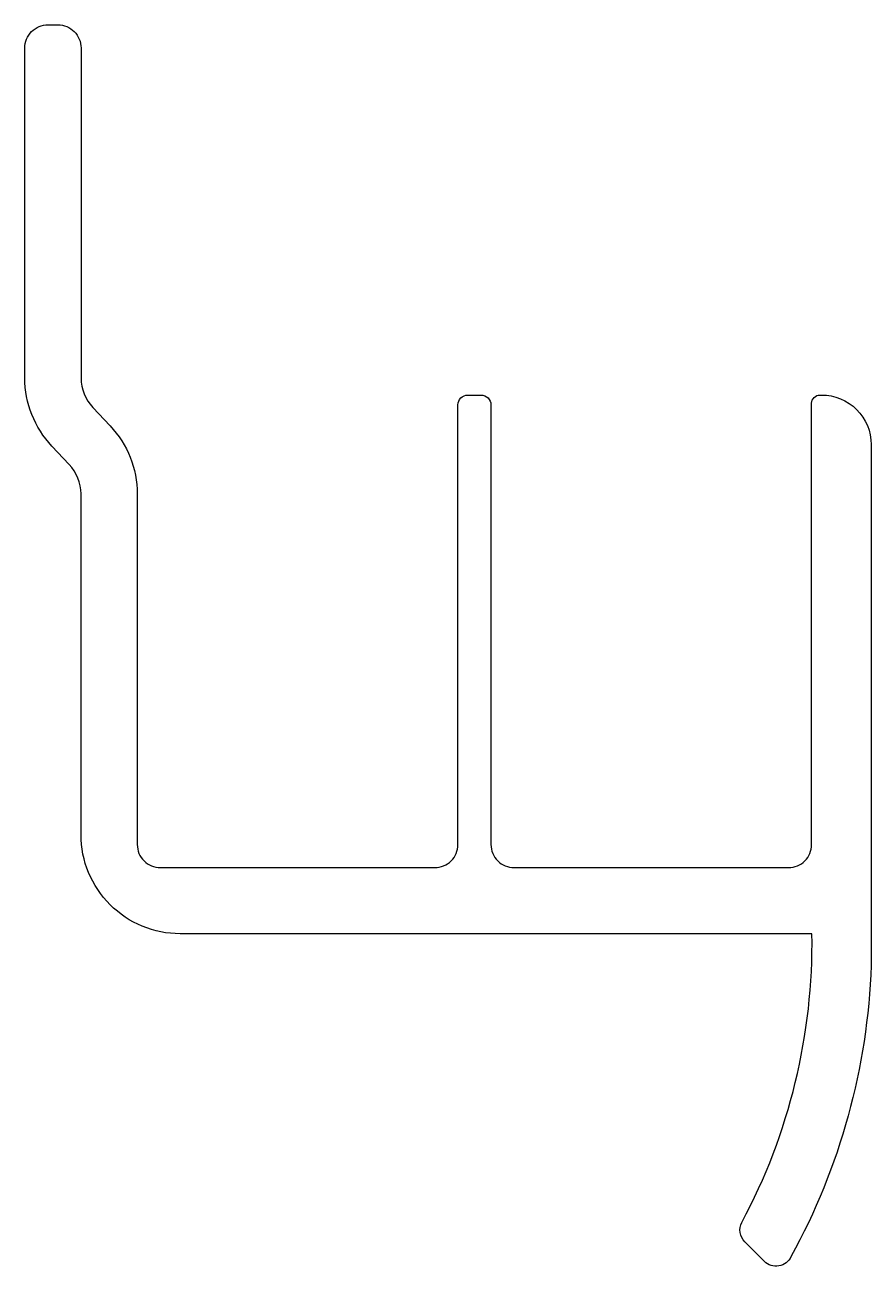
# Model space of a CAD drawing. Extents: x 169.7 to 195.3, y 204.9 to 242.5.
import ezdxf

# ---------------------------------------------------------------- set-up
doc = ezdxf.new("R2010")
doc.units = 0
doc.layers.add('ANA', color=220, linetype='CONTINUOUS')

msp = doc.modelspace()

# ---------------------------------------------------------------- linework, layer by layer
at = {"layer": 'ANA'}
msp.add_lwpolyline([(171.422, 231.813, 0.191499), (171.777, 230.92), (172.303, 230.363, -0.191499), (173.122, 228.303), (173.122, 217.696, 0.414214), (173.822, 216.996), (182.122, 216.996, 0.414214), (182.822, 217.696), (182.822, 230.996, -0.414214), (183.122, 231.296), (183.522, 231.296, -0.414214), (183.822, 230.996), (183.822, 217.696, 0.414214), (184.522, 216.996), (192.822, 216.996, 0.414214), (193.522, 217.696), (193.522, 231.046, -0.414214), (193.772, 231.296), (193.822, 231.296, -0.414214), (195.322, 229.796), (195.322, 214.039, -0.117254), (192.897, 205.225, -0.518982), (192.092, 205.085), (191.501, 205.676, -0.330369), (191.413, 206.265, 0.127094), (193.532, 214.996), (174.422, 214.996, -0.414214), (171.422, 217.996), (171.422, 228.303, 0.191499), (171.067, 229.196), (170.541, 229.753, -0.191499), (169.722, 231.813), (169.722, 241.796, -0.414214), (170.422, 242.496), (170.722, 242.496, -0.414214), (171.422, 241.796)], format="xyb", close=True, dxfattribs=at)

doc.saveas('drawing.dxf')
